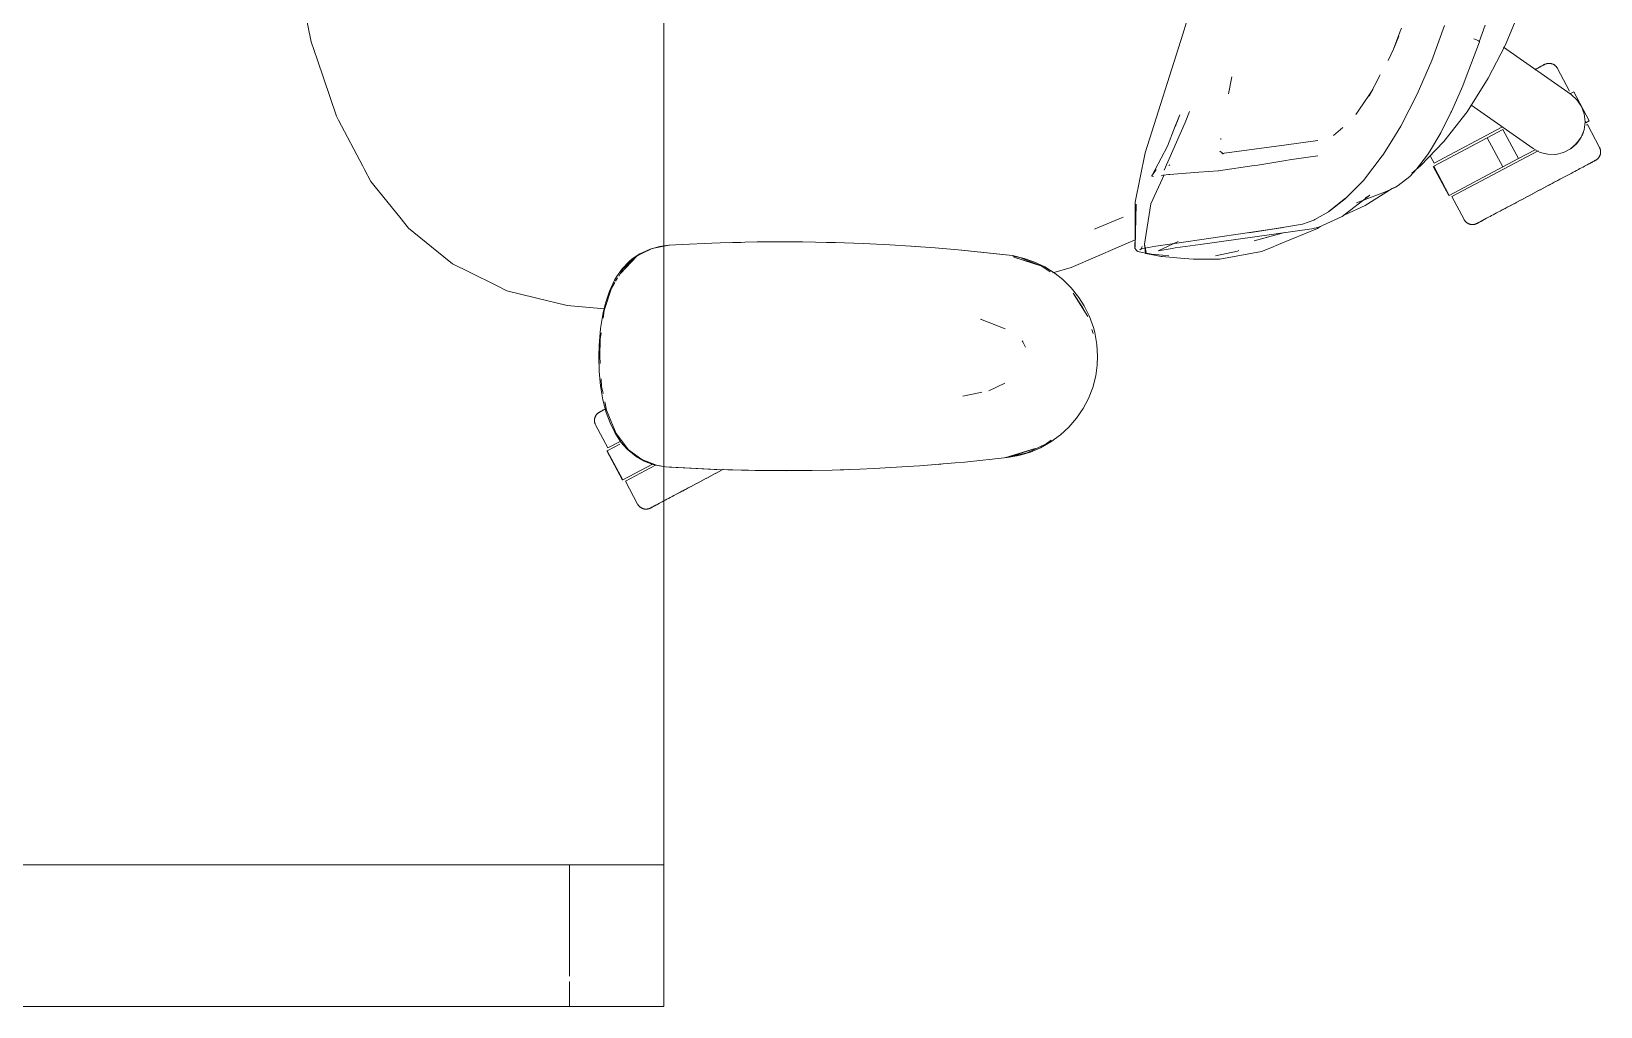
# Model space of a CAD drawing. Header units: millimetres. Extents: x 155927 to 295199, y -4084 to 97293.
# Drawn here: x 160280 to 160944, y 32621 to 33034 of the extents above; entities that cross this region are included whole.
import ezdxf

# ---------------------------------------------------------------- set-up
doc = ezdxf.new("R2010")
doc.units = ezdxf.units.MM
doc.header["$MEASUREMENT"] = 0
doc.layers.add('G-IMPT', color=8, linetype='CONTINUOUS', lineweight=9)
doc.layers.add('I-FURN', color=8, linetype='CONTINUOUS', lineweight=9)

msp = doc.modelspace()

# ---------------------------------------------------------------- linework, layer by layer
at = {"layer": 'G-IMPT'}
for p, q in [((160767.44, 33033.21), (160776.62, 33063.18)), ((160395.26, 33043.78), (160398.13, 33029.96)), ((160911.43, 33046.29), (160903.91, 33028.32)), ((160872.87, 33022.01), (160878.33, 33036.89)), ((160893.03, 33030), (160895.44, 33036.94)), ((160400.65, 33022.53), (160398.13, 33029.96)), ((160767.44, 33033.21), (160751.45, 32982.96)), ((160856.64, 33026.89), (160859.36, 33033.97)), ((160856.64, 33026.89), (160858.95, 33032.34)), ((160860.03, 33035.7), (160859.36, 33033.97)), ((160887.5, 33015.04), (160893.07, 33030)), ((160891.8, 33030.79), (160890.75, 33031.21)), ((160890.75, 33031.21), (160891.34, 33030.99)), ((160891.8, 33030.79), (160891.34, 33030.99)), ((160891.8, 33030.79), (160892.45, 33030.51)), ((160891.8, 33030.79), (160892.63, 33030.41)), ((160892.45, 33030.51), (160892.63, 33030.41)), ((160893.04, 33030.14), (160892.63, 33030.41)), ((160892.63, 33030.41), (160893.03, 33030.18)), ((160893.04, 33030.14), (160893.03, 33030.18)), ((160893.04, 33030.14), (160893.03, 33030)), ((160893.07, 33030), (160893.04, 33030.14)), ((160854.45, 33022.05), (160856.64, 33026.89)), ((160896.82, 33014.54), (160903.91, 33028.32)), ((160400.65, 33022.53), (160408.8, 32998.44)), ((160872.87, 33022.01), (160866.69, 33007.79)), ((160788.16, 33015.09), (160786.75, 33007.84)), ((160847.89, 33009.67), (160845.33, 33005.92)), ((160851.06, 33015.94), (160846.39, 33006.9)), ((160847.89, 33009.67), (160846.39, 33006.9)), ((160881.25, 33000.4), (160886.02, 33011.36)), ((160886.02, 33011.36), (160887.5, 33015.04)), ((160887.84, 33000.25), (160896.82, 33014.54)), ((160844.94, 33005.34), (160841.44, 33000.2)), ((160845.33, 33005.92), (160844.94, 33005.34)), ((160863.31, 33001.06), (160866.69, 33007.79)), ((160409.67, 32996.78), (160408.8, 32998.44)), ((160419.97, 32977.27), (160409.67, 32996.78)), ((160766.15, 32999.05), (160764.12, 32993.94)), ((160764.12, 32993.94), (160765.92, 32998.47)), ((160764.13, 32994.15), (160766.15, 32999.05)), ((160770.17, 33000.37), (160768.43, 32995.79)), ((160841.44, 33000.2), (160840.69, 32999.1)), ((160863.31, 33001.06), (160859.74, 32994.27)), ((160881.25, 33000.4), (160876.72, 32991.35)), ((160881.03, 32999.96), (160876.72, 32991.35)), ((160881.25, 33000.4), (160877.03, 32991.95)), ((160887.84, 33000.25), (160878.04, 32987.65)), ((160881.03, 32999.96), (160881.25, 33000.4)), ((160768.43, 32995.79), (160759.5, 32975.63)), ((160760.87, 32985.68), (160764.13, 32994.15)), ((160835.17, 32993.57), (160831.26, 32990.23)), ((160855.97, 32988.04), (160859.74, 32994.27)), ((160876.72, 32991.35), (160871.99, 32983.35)), ((160876.72, 32991.35), (160877.03, 32991.95)), ((160751.45, 32982.96), (160747.25, 32962.01)), ((160760.87, 32985.68), (160755.6, 32975.57)), ((160783.13, 32983.67), (160784.69, 32982.43)), ((160783.48, 32988.62), (160783.53, 32988.97)), ((160811.31, 32986.29), (160783.98, 32982.56)), ((160811.31, 32986.29), (160824.67, 32988.07)), ((160824.67, 32988.07), (160824.2, 32987.93)), ((160855.97, 32988.04), (160852.09, 32981.94)), ((160868.08, 32977.35), (160878.04, 32987.65)), ((160871.13, 32982.06), (160871.99, 32983.35)), ((160419.97, 32977.27), (160420.7, 32975.89)), ((160761.88, 32977.8), (160761.44, 32977.53)), ((160782.47, 32975.29), (160797.68, 32977.5)), ((160783.98, 32982.56), (160784.25, 32982.51)), ((160784.48, 32982.47), (160784.25, 32982.51)), ((160797.68, 32977.5), (160799.24, 32977.75)), ((160799.24, 32977.75), (160811.01, 32979.61)), ((160812.67, 32979.88), (160811.01, 32979.61)), ((160819.5, 32980.94), (160812.67, 32979.88)), ((160819.5, 32980.94), (160824.58, 32981.68)), ((160843.9, 32971.25), (160851.92, 32981.69)), ((160851.92, 32981.69), (160852.09, 32981.94)), ((160864.41, 32974.35), (160868.08, 32977.35)), ((160866.41, 32975.93), (160871.13, 32982.06)), ((160423.4, 32970.76), (160420.7, 32975.89)), ((160423.4, 32970.76), (160435.61, 32955.63)), ((160753.88, 32961.31), (160759.47, 32973.6)), ((160754.25, 32973.12), (160754.21, 32973.28)), ((160754.25, 32973.12), (160756.09, 32975.82)), ((160754.25, 32973.12), (160755.6, 32975.57)), ((160754.27, 32972.99), (160754.25, 32973.12)), ((160754.96, 32972.84), (160754.27, 32972.99)), ((160758.23, 32973.15), (160759, 32973.43)), ((160759.06, 32973.45), (160759, 32973.43)), ((160761.52, 32973.73), (160759.06, 32973.45)), ((160761.52, 32973.73), (160761.89, 32973.78)), ((160765.3, 32974.03), (160761.89, 32973.78)), ((160765.3, 32974.03), (160774.15, 32974.66)), ((160782.39, 32975.28), (160774.15, 32974.66)), ((160782.47, 32975.29), (160782.39, 32975.28)), ((160836.16, 32963.35), (160843.9, 32971.25)), ((160858.65, 32969.05), (160863.52, 32972.91)), ((160866.41, 32975.93), (160863.52, 32972.91)), ((160836.16, 32963.35), (160829.2, 32957.93)), ((160829.42, 32958.26), (160836.37, 32963.66)), ((160836.37, 32963.66), (160832.8, 32960.85)), ((160846.6, 32964.91), (160834.95, 32955.99)), ((160840.94, 32961.68), (160852.85, 32966.19)), ((160846.6, 32964.91), (160844.65, 32963.79)), ((160856.16, 32967.74), (160844.71, 32960.62)), ((160855.08, 32967.26), (160852.85, 32966.19)), ((160857.52, 32968.43), (160855.08, 32967.26)), ((160856.16, 32967.74), (160856.93, 32968.24)), ((160857.52, 32968.43), (160858.65, 32969.05)), ((160747.69, 32961.12), (160747.11, 32942.68)), ((160747.25, 32962.01), (160747.21, 32943.14)), ((160747.69, 32961.12), (160747.21, 32943.14)), ((160753.88, 32961.31), (160751.17, 32944.26)), ((160829.2, 32957.93), (160823.36, 32954.64)), ((160829.42, 32958.26), (160832.8, 32960.85)), ((160844.71, 32960.62), (160836.08, 32956.64)), ((160439.37, 32950.97), (160435.61, 32955.63)), ((160454.32, 32938.8), (160439.37, 32950.97)), ((160729.99, 32950.55), (160730.25, 32950.65)), ((160742.11, 32955.58), (160730.25, 32950.65)), ((160774.8, 32944.04), (160822.02, 32950.71)), ((160794.71, 32948.98), (160809.9, 32951.31)), ((160795.31, 32949.08), (160810.48, 32951.38)), ((160795.31, 32949.08), (160809.9, 32951.31)), ((160824.45, 32950.87), (160808, 32944.08)), ((160818.15, 32952.68), (160810.48, 32951.38)), ((160822.94, 32954.43), (160818.15, 32952.68)), ((160822.02, 32950.71), (160825.01, 32951.36)), ((160822.94, 32954.43), (160823.36, 32954.64)), ((160825.62, 32951.65), (160824.45, 32950.87)), ((160828.37, 32952.93), (160825.01, 32951.36)), ((160834.95, 32955.99), (160828.37, 32952.93)), ((160545.63, 32943.23), (160541.67, 32942.16)), ((160542.52, 32942.36), (160547.56, 32943.3)), ((160547.56, 32943.47), (160545.63, 32943.23)), ((160547.56, 32943.3), (160549.86, 32943.73)), ((160549.64, 32943.73), (160547.56, 32943.47)), ((160555.3, 32944.01), (160549.64, 32943.73)), ((160555.3, 32944.01), (160567.86, 32944.63)), ((160571.41, 32944.75), (160567.86, 32944.63)), ((160587.07, 32945.13), (160571.41, 32944.75)), ((160575.45, 32944.84), (160578.13, 32944.95)), ((160580.35, 32944.95), (160578.13, 32944.95)), ((160587.07, 32945.13), (160591.59, 32945.18)), ((160591.59, 32945.18), (160606.3, 32945.18)), ((160611.77, 32945.1), (160606.3, 32945.18)), ((160611.77, 32945.1), (160624.08, 32944.81)), ((160618.55, 32944.97), (160616.47, 32944.97)), ((160620.21, 32944.89), (160618.55, 32944.97)), ((160631.96, 32944.51), (160624.08, 32944.81)), ((160631.96, 32944.51), (160643.26, 32943.97)), ((160652.13, 32943.41), (160643.26, 32943.97)), ((160652.13, 32943.41), (160662.42, 32942.68)), ((160654.18, 32943.28), (160652.27, 32943.37)), ((160654.18, 32943.28), (160655.59, 32943.14)), ((160739.05, 32942.55), (160747.22, 32946.11)), ((160747.08, 32942.56), (160747.27, 32943.42)), ((160747.11, 32942.68), (160747.21, 32943.14)), ((160747.21, 32943.14), (160747.25, 32943.31)), ((160747.27, 32943.42), (160747.25, 32943.31)), ((160749.72, 32942.21), (160755.98, 32943.32)), ((160750.06, 32942.75), (160750.14, 32943.25)), ((160751.85, 32940.68), (160751.17, 32944.26)), ((160751.85, 32940.68), (160751.23, 32944.22)), ((160751.23, 32944.22), (160751.62, 32940.27)), ((160763.84, 32944.43), (160755.98, 32943.32)), ((160765.39, 32945.41), (160756.95, 32941.41)), ((160794.71, 32948.98), (160763.84, 32944.43)), ((160774.8, 32944.04), (160764.14, 32942.6)), ((160797.6, 32945.59), (160810.54, 32949.09)), ((160797.6, 32945.59), (160809.49, 32948.94)), ((160808, 32944.08), (160804.63, 32942.69)), ((160454.32, 32938.8), (160457.97, 32935.82)), ((160529.12, 32931.76), (160536.02, 32939.15)), ((160532.81, 32936.84), (160529.94, 32933.79)), ((160530.31, 32933.85), (160536.02, 32939.15)), ((160530.53, 32933.38), (160533.61, 32936.92)), ((160532.81, 32936.84), (160534.13, 32937.97)), ((160536.02, 32939.15), (160533.61, 32936.92)), ((160537.35, 32940.18), (160534.13, 32937.97)), ((160538.26, 32940.26), (160536.02, 32939.15)), ((160537.35, 32940.18), (160541.67, 32942.16)), ((160538.26, 32940.26), (160542.52, 32942.36)), ((160673.82, 32941.7), (160662.42, 32942.68)), ((160695.26, 32939.35), (160672.3, 32941.8)), ((160672.3, 32941.8), (160692.44, 32939.68)), ((160695.26, 32939.35), (160673.82, 32941.7)), ((160695.26, 32939.35), (160692.44, 32939.68)), ((160695.26, 32939.35), (160700.22, 32938.19)), ((160695.33, 32939.13), (160698.39, 32938.55)), ((160707.61, 32934.95), (160695.75, 32938.76)), ((160704.9, 32935.85), (160695.75, 32938.76)), ((160698.39, 32938.55), (160707.61, 32934.95)), ((160704.35, 32936.74), (160700.22, 32938.19)), ((160708.93, 32934.55), (160704.35, 32936.74)), ((160720.09, 32934.27), (160731.22, 32939.13)), ((160731.22, 32939.13), (160739.05, 32942.55)), ((160747.08, 32942.56), (160747.48, 32941.99)), ((160747.85, 32941.49), (160747.48, 32941.99)), ((160747.85, 32941.49), (160748.39, 32941.17)), ((160750.25, 32940.62), (160748.39, 32941.17)), ((160750.34, 32942.38), (160749.24, 32941.82)), ((160749.74, 32942.21), (160749.24, 32941.82)), ((160750.34, 32942.38), (160749.72, 32942.21)), ((160750.06, 32942.75), (160749.74, 32942.21)), ((160753.53, 32940.09), (160750.25, 32940.62)), ((160753.94, 32939.83), (160751.62, 32940.27)), ((160753.53, 32940.09), (160754.14, 32940.01)), ((160753.94, 32939.83), (160758.19, 32939.01)), ((160758.83, 32939.49), (160754.14, 32940.01)), ((160756.95, 32941.41), (160757.82, 32941.55)), ((160757.82, 32941.55), (160762.84, 32942.38)), ((160758.66, 32938.97), (160758.19, 32939.01)), ((160767.99, 32938.17), (160758.66, 32938.97)), ((160758.83, 32939.49), (160761.42, 32939.28)), ((160762.84, 32942.38), (160764.14, 32942.6)), ((160767.99, 32938.17), (160771.94, 32937.83)), ((160771.94, 32937.83), (160776.11, 32937.83)), ((160783.08, 32937.86), (160776.11, 32937.83)), ((160781.22, 32939.27), (160790.52, 32941.31)), ((160783.08, 32937.86), (160800.78, 32941.09)), ((160790.52, 32941.31), (160791.1, 32941.46)), ((160800.78, 32941.09), (160804.63, 32942.69)), ((160457.97, 32935.82), (160465.14, 32932.29)), ((160476.6, 32926.65), (160465.14, 32932.29)), ((160526.69, 32928.97), (160527.5, 32930.34)), ((160527.09, 32928.47), (160527.96, 32929.91)), ((160529.94, 32933.79), (160527.5, 32930.34)), ((160528.43, 32930.7), (160530.31, 32933.85)), ((160529.12, 32931.76), (160530.4, 32933.23)), ((160707.61, 32934.95), (160704.9, 32935.85)), ((160707.61, 32934.95), (160711.19, 32932.52)), ((160708.93, 32934.55), (160713.26, 32931.82)), ((160720.09, 32934.27), (160712.27, 32932.01)), ((160716.56, 32929.2), (160713.26, 32931.82)), ((160476.6, 32926.65), (160480.97, 32924.5)), ((160480.97, 32924.5), (160498.91, 32920.1)), ((160522.32, 32916.15), (160525.35, 32925.55)), ((160522.75, 32919.24), (160524.48, 32924.33)), ((160524.48, 32924.33), (160526.69, 32928.97)), ((160525.35, 32925.55), (160526.81, 32928)), ((160720.17, 32925.65), (160716.56, 32929.2)), ((160720.17, 32925.65), (160723.36, 32921.68)), ((160727.22, 32913.52), (160720.9, 32923.47)), ((160725.06, 32917.2), (160720.9, 32923.47)), ((160498.91, 32920.1), (160501.28, 32919.52)), ((160506.57, 32918.22), (160501.28, 32919.52)), ((160522.45, 32916.78), (160506.57, 32918.22)), ((160522.75, 32919.24), (160521.77, 32915.31)), ((160725.62, 32918.13), (160723.36, 32921.68)), ((160727.22, 32913.52), (160725.06, 32917.2)), ((160727.87, 32913.62), (160725.62, 32918.13)), ((160521.77, 32915.31), (160520.65, 32908.55)), ((160521.85, 32912.86), (160522.32, 32916.15)), ((160681.74, 32912.45), (160682.21, 32912.35)), ((160681.74, 32912.45), (160692.16, 32908.3)), ((160727.87, 32913.62), (160729.58, 32908.85)), ((160520.08, 32901.24), (160520.65, 32908.55)), ((160520.59, 32903.9), (160520.36, 32896.73)), ((160520.59, 32903.9), (160520.98, 32906.68)), ((160699.69, 32902.78), (160699.39, 32903.23)), ((160728.88, 32908.07), (160729.4, 32906.38)), ((160730.14, 32906.72), (160729.58, 32908.85)), ((160731.02, 32901.77), (160730.14, 32906.72)), ((160520.08, 32901.24), (160519.99, 32896.73)), ((160519.99, 32896.73), (160520.17, 32890.39)), ((160520.55, 32893.62), (160520.36, 32896.73)), ((160700.7, 32900.56), (160699.69, 32902.78)), ((160731.32, 32896.73), (160731.02, 32901.77)), ((160731.32, 32896.73), (160731.14, 32892.88)), ((160520.73, 32884.24), (160520.17, 32890.39)), ((160730.5, 32888.37), (160731.14, 32892.88)), ((160520.73, 32884.24), (160521.73, 32878.31)), ((160521.15, 32883.9), (160520.95, 32887.11)), ((160521.76, 32880.92), (160521.15, 32883.9)), ((160692.07, 32885.35), (160685.29, 32882.08)), ((160727.4, 32878.79), (160729.23, 32883.5)), ((160730.5, 32888.37), (160729.23, 32883.5)), ((160523.16, 32872.83), (160521.73, 32878.31)), ((160523.19, 32873.94), (160522.48, 32877.41)), ((160674.24, 32879.75), (160681.67, 32881.32)), ((160682.21, 32881.47), (160681.67, 32881.32)), ((160725.21, 32874.63), (160727.4, 32878.79)), ((160523.16, 32872.83), (160524.75, 32868.5)), ((160523.19, 32873.94), (160525.51, 32868.32)), ((160722.38, 32870.46), (160719.06, 32866.63)), ((160725.21, 32874.63), (160722.38, 32870.46)), ((160526.73, 32864.42), (160524.75, 32868.5)), ((160527.35, 32863.93), (160525.51, 32868.32)), ((160526.73, 32864.42), (160529.38, 32860.37)), ((160532.57, 32857.14), (160527.35, 32863.93)), ((160715.62, 32863.46), (160711.54, 32860.46)), ((160715.62, 32863.46), (160719.06, 32866.63)), ((160529.38, 32860.37), (160532.05, 32857.34)), ((160535.79, 32854.26), (160532.05, 32857.34)), ((160538.2, 32852.97), (160532.57, 32857.14)), ((160692.44, 32853.78), (160704.9, 32857.61)), ((160704.9, 32857.61), (160695.75, 32854.7)), ((160701.41, 32855.82), (160709.47, 32859.56)), ((160707.1, 32857.95), (160702.86, 32856.14)), ((160707.1, 32857.95), (160711.54, 32860.46)), ((160711.58, 32861.15), (160709.47, 32859.56)), ((160539.23, 32852.3), (160535.79, 32854.26)), ((160544.39, 32850.56), (160538.2, 32852.97)), ((160539.23, 32852.3), (160542.87, 32850.91)), ((160544.21, 32850.54), (160542.87, 32850.91)), ((160544.21, 32850.54), (160546.61, 32850.1)), ((160544.39, 32850.56), (160547.56, 32850.08)), ((160548.26, 32849.84), (160546.61, 32850.1)), ((160568.83, 32848.79), (160548.26, 32849.84)), ((160570.04, 32848.76), (160548.26, 32849.84)), ((160548.26, 32849.84), (160549.86, 32849.73)), ((160650.75, 32849.95), (160636.61, 32849.14)), ((160655.84, 32850.28), (160650.75, 32849.95)), ((160655.84, 32850.28), (160670.9, 32851.53)), ((160664.02, 32850.93), (160665.7, 32851.1)), ((160670.9, 32851.53), (160675.03, 32851.87)), ((160675.03, 32851.87), (160692.95, 32853.78)), ((160692.44, 32853.78), (160695.75, 32854.7)), ((160692.95, 32853.78), (160698, 32854.67)), ((160701.41, 32855.82), (160693, 32853.91)), ((160702.86, 32856.14), (160698, 32854.67)), ((160570.04, 32848.76), (160549.86, 32849.73)), ((160590.23, 32848.29), (160568.83, 32848.79)), ((160580.39, 32848.45), (160568.83, 32848.79)), ((160568.83, 32848.79), (160570.04, 32848.76)), ((160590.23, 32848.29), (160570.04, 32848.76)), ((160610.41, 32848.34), (160580.39, 32848.45)), ((160590.23, 32848.29), (160580.39, 32848.45)), ((160580.39, 32848.45), (160599.62, 32848.25)), ((160588.19, 32848.31), (160586.28, 32848.38)), ((160590.23, 32848.33), (160588.41, 32848.31)), ((160610.41, 32848.34), (160590.23, 32848.29)), ((160610.41, 32848.34), (160599.62, 32848.25)), ((160610.41, 32848.34), (160618.83, 32848.5)), ((160630.59, 32848.89), (160618.83, 32848.5)), ((160623.77, 32848.64), (160622.27, 32848.63)), ((160625.7, 32848.75), (160623.77, 32848.64)), ((160630.59, 32848.89), (160636.61, 32849.14))]:
    msp.add_line(p, q, dxfattribs=at)
at = {"layer": 'I-FURN'}
for p, q in [((160547.56, 32621.19), (160547.56, 34221.19)), ((160547.56, 34221.19), (160547.56, 32621.19)), ((160903.29, 33027.64), (160931.88, 33007.63)), ((160916.55, 33018.14), (160917.09, 33018.43)), ((160917.36, 33018.57), (160916.85, 33018.3)), ((160917.09, 33018.43), (160917.59, 33018.69)), ((160917.84, 33018.83), (160917.36, 33018.57)), ((160917.59, 33018.69), (160918.05, 33018.94)), ((160918.29, 33019.07), (160917.84, 33018.83)), ((160918.05, 33018.94), (160918.48, 33019.17)), ((160918.7, 33019.28), (160918.29, 33019.07)), ((160918.48, 33019.17), (160918.88, 33019.38)), ((160919.07, 33019.48), (160918.7, 33019.28)), ((160918.88, 33019.38), (160919.23, 33019.57)), ((160919.41, 33019.66), (160919.07, 33019.48)), ((160919.23, 33019.57), (160919.55, 33019.74)), ((160919.71, 33019.82), (160919.41, 33019.66)), ((160919.55, 33019.74), (160919.83, 33019.88)), ((160919.96, 33019.96), (160919.71, 33019.82)), ((160919.83, 33019.88), (160920.07, 33020.01)), ((160920.18, 33020.07), (160919.96, 33019.96)), ((160920.07, 33020.01), (160920.27, 33020.12)), ((160920.36, 33020.17), (160920.18, 33020.07)), ((160920.27, 33020.12), (160920.43, 33020.21)), ((160920.5, 33020.24), (160920.36, 33020.17)), ((160920.43, 33020.21), (160920.55, 33020.27)), ((160920.6, 33020.3), (160920.5, 33020.24)), ((160920.55, 33020.27), (160920.64, 33020.31)), ((160920.66, 33020.33), (160920.6, 33020.3)), ((160920.64, 33020.31), (160920.68, 33020.34)), ((160920.68, 33020.34), (160920.66, 33020.33)), ((160920.68, 33020.34), (160920.83, 33020.41)), ((160920.68, 33020.34), (160920.68, 33020.34)), ((160920.83, 33020.41), (160920.98, 33020.48)), ((160920.98, 33020.48), (160921.12, 33020.54)), ((160921.12, 33020.54), (160921.28, 33020.6)), ((160921.28, 33020.6), (160921.43, 33020.64)), ((160921.43, 33020.64), (160921.58, 33020.69)), ((160921.58, 33020.69), (160921.74, 33020.72)), ((160921.74, 33020.72), (160921.9, 33020.75)), ((160921.9, 33020.75), (160922.06, 33020.78)), ((160922.06, 33020.78), (160922.22, 33020.8)), ((160922.22, 33020.8), (160922.38, 33020.81)), ((160922.38, 33020.81), (160922.54, 33020.81)), ((160922.54, 33020.81), (160922.7, 33020.81)), ((160922.7, 33020.81), (160922.86, 33020.8)), ((160922.86, 33020.8), (160923.02, 33020.79)), ((160923.02, 33020.79), (160923.18, 33020.76)), ((160923.18, 33020.76), (160923.34, 33020.74)), ((160923.34, 33020.74), (160923.5, 33020.7)), ((160923.5, 33020.7), (160923.66, 33020.66)), ((160923.66, 33020.66), (160923.81, 33020.62)), ((160923.81, 33020.62), (160923.96, 33020.56)), ((160923.96, 33020.56), (160924.11, 33020.51)), ((160924.11, 33020.51), (160924.26, 33020.44)), ((160924.26, 33020.44), (160924.41, 33020.37)), ((160924.41, 33020.37), (160924.55, 33020.3)), ((160924.55, 33020.3), (160924.69, 33020.21)), ((160924.69, 33020.21), (160924.82, 33020.13)), ((160924.82, 33020.13), (160924.96, 33020.03)), ((160924.96, 33020.03), (160925.08, 33019.94)), ((160925.08, 33019.94), (160925.21, 33019.83)), ((160925.21, 33019.83), (160925.33, 33019.73)), ((160925.33, 33019.73), (160925.44, 33019.61)), ((160925.44, 33019.61), (160925.55, 33019.5)), ((160925.55, 33019.5), (160925.66, 33019.38)), ((160925.66, 33019.38), (160925.76, 33019.25)), ((160925.76, 33019.25), (160925.86, 33019.12)), ((160925.86, 33019.12), (160925.95, 33018.99)), ((160925.95, 33018.99), (160926.03, 33018.85)), ((160926.03, 33018.85), (160926.11, 33018.71)), ((160926.11, 33018.71), (160926.14, 33018.67)), ((160931.29, 33008.99), (160926.14, 33018.67)), ((160915.82, 32984.7), (160889.39, 33003.21)), ((160931.64, 33008.04), (160933.03, 33008.78)), ((160931.73, 33008.09), (160931.64, 33008.04)), ((160931.88, 33007.63), (160934.39, 33005.37)), ((160939.61, 32996.42), (160933.03, 33008.78)), ((160934.39, 33005.37), (160936.28, 33002.58)), ((160936.28, 33002.58), (160937.46, 32999.42)), ((160937.84, 32996.07), (160937.41, 32992.72)), ((160937.46, 32999.42), (160937.84, 32996.07)), ((160937.81, 32996.44), (160938.21, 32995.68)), ((160939.61, 32996.42), (160938.21, 32995.68)), ((160873.89, 32978.47), (160902.59, 32993.73)), ((160896.42, 32989.32), (160903.06, 32992.85)), ((160909.63, 32980.48), (160903.06, 32992.85)), ((160936.2, 32989.58), (160934.26, 32986.81)), ((160937.41, 32992.72), (160936.2, 32989.58)), ((160938.21, 32995.68), (160938.3, 32995.73)), ((160938.42, 32994.66), (160938.8, 32994.86)), ((160943.95, 32985.17), (160938.8, 32994.86)), ((160873.71, 32977.24), (160896.42, 32989.32)), ((160881.41, 32964.34), (160918.01, 32983.81)), ((160902.99, 32976.95), (160896.42, 32989.32)), ((160916.69, 32984.24), (160909.63, 32980.48)), ((160918.8, 32983.11), (160915.82, 32984.7)), ((160922.07, 32982.28), (160918.8, 32983.11)), ((160928.72, 32983.05), (160925.44, 32982.26)), ((160931.72, 32984.59), (160928.72, 32983.05)), ((160934.26, 32986.81), (160931.72, 32984.59)), ((160932, 32984.8), (160933.42, 32985.95)), ((160933.42, 32985.95), (160935.72, 32988.74)), ((160943.95, 32985.17), (160944.02, 32985.03)), ((160944.02, 32985.03), (160944.09, 32984.88)), ((160944.09, 32984.88), (160944.15, 32984.73)), ((160944.15, 32984.73), (160944.2, 32984.58)), ((160944.2, 32984.58), (160944.25, 32984.43)), ((160944.25, 32984.43), (160944.29, 32984.27)), ((160944.29, 32984.27), (160944.33, 32984.12)), ((160944.33, 32984.12), (160944.36, 32983.96)), ((160944.36, 32983.96), (160944.39, 32983.8)), ((160944.39, 32982.83), (160944.37, 32982.67)), ((160944.39, 32983.8), (160944.4, 32983.64)), ((160944.41, 32982.99), (160944.39, 32982.83)), ((160944.4, 32983.64), (160944.41, 32983.48)), ((160944.41, 32983.48), (160944.42, 32983.32)), ((160944.42, 32983.16), (160944.41, 32982.99)), ((160944.42, 32983.32), (160944.42, 32983.16)), ((160872.22, 32981.63), (160873.89, 32978.47)), ((160873.54, 32977.15), (160880.11, 32964.79)), ((160880.28, 32964.88), (160873.71, 32977.24)), ((160902.99, 32976.95), (160880.28, 32964.88)), ((160909.63, 32980.48), (160902.99, 32976.95)), ((160925.44, 32982.26), (160922.07, 32982.28)), ((160934.99, 32975.84), (160935.68, 32976.21)), ((160935.68, 32976.21), (160936.34, 32976.57)), ((160936.34, 32976.57), (160936.98, 32976.9)), ((160936.98, 32976.9), (160937.58, 32977.22)), ((160937.89, 32977.39), (160937.31, 32977.08)), ((160937.58, 32977.22), (160938.15, 32977.53)), ((160938.44, 32977.68), (160937.89, 32977.39)), ((160938.15, 32977.53), (160938.68, 32977.81)), ((160938.96, 32977.96), (160938.44, 32977.68)), ((160938.68, 32977.81), (160939.18, 32978.08)), ((160939.44, 32978.21), (160938.96, 32977.96)), ((160939.18, 32978.08), (160939.65, 32978.32)), ((160939.89, 32978.45), (160939.44, 32978.21)), ((160939.65, 32978.32), (160940.08, 32978.55)), ((160940.3, 32978.67), (160939.89, 32978.45)), ((160940.08, 32978.55), (160940.47, 32978.76)), ((160940.67, 32978.87), (160940.3, 32978.67)), ((160940.47, 32978.76), (160940.83, 32978.95)), ((160941, 32979.05), (160940.67, 32978.87)), ((160940.83, 32978.95), (160941.15, 32979.12)), ((160941.3, 32979.2), (160941, 32979.05)), ((160941.15, 32979.12), (160941.43, 32979.27)), ((160941.56, 32979.34), (160941.3, 32979.2)), ((160941.43, 32979.27), (160941.67, 32979.4)), ((160941.78, 32979.46), (160941.56, 32979.34)), ((160941.67, 32979.4), (160941.87, 32979.5)), ((160941.96, 32979.55), (160941.78, 32979.46)), ((160941.87, 32979.5), (160942.03, 32979.59)), ((160942.1, 32979.63), (160941.96, 32979.55)), ((160942.03, 32979.59), (160942.15, 32979.65)), ((160942.2, 32979.68), (160942.1, 32979.63)), ((160942.15, 32979.65), (160942.23, 32979.7)), ((160942.26, 32979.71), (160942.2, 32979.68)), ((160942.23, 32979.7), (160942.27, 32979.72)), ((160942.28, 32979.72), (160942.26, 32979.71)), ((160942.27, 32979.72), (160942.28, 32979.72)), ((160942.32, 32979.74), (160942.28, 32979.72)), ((160942.46, 32979.82), (160942.32, 32979.74)), ((160942.6, 32979.91), (160942.46, 32979.82)), ((160942.73, 32980), (160942.6, 32979.91)), ((160942.86, 32980.1), (160942.73, 32980)), ((160942.98, 32980.2), (160942.86, 32980.1)), ((160943.1, 32980.3), (160942.98, 32980.2)), ((160943.22, 32980.42), (160943.1, 32980.3)), ((160943.33, 32980.53), (160943.22, 32980.42)), ((160943.44, 32980.65), (160943.33, 32980.53)), ((160943.54, 32980.78), (160943.44, 32980.65)), ((160943.64, 32980.9), (160943.54, 32980.78)), ((160943.73, 32981.04), (160943.64, 32980.9)), ((160943.82, 32981.17), (160943.73, 32981.04)), ((160943.9, 32981.31), (160943.82, 32981.17)), ((160943.98, 32981.45), (160943.9, 32981.31)), ((160944.05, 32981.6), (160943.98, 32981.45)), ((160944.11, 32981.74), (160944.05, 32981.6)), ((160944.17, 32981.9), (160944.11, 32981.74)), ((160944.22, 32982.05), (160944.17, 32981.9)), ((160944.27, 32982.2), (160944.22, 32982.05)), ((160944.31, 32982.36), (160944.27, 32982.2)), ((160944.34, 32982.52), (160944.31, 32982.36)), ((160944.37, 32982.67), (160944.34, 32982.52)), ((160923.38, 32969.67), (160922.4, 32969.15)), ((160922.85, 32969.39), (160923.83, 32969.91)), ((160924.35, 32970.19), (160923.38, 32969.67)), ((160923.83, 32969.91), (160924.79, 32970.43)), ((160925.31, 32970.7), (160924.35, 32970.19)), ((160924.79, 32970.43), (160925.74, 32970.93)), ((160926.25, 32971.2), (160925.31, 32970.7)), ((160925.74, 32970.93), (160926.68, 32971.43)), ((160927.18, 32971.7), (160926.25, 32971.2)), ((160926.68, 32971.43), (160927.6, 32971.92)), ((160928.09, 32972.18), (160927.18, 32971.7)), ((160927.6, 32971.92), (160928.51, 32972.4)), ((160928.51, 32972.4), (160929.4, 32972.87)), ((160929.4, 32972.87), (160930.26, 32973.33)), ((160930.26, 32973.33), (160931.11, 32973.79)), ((160931.11, 32973.79), (160931.94, 32974.22)), ((160931.94, 32974.22), (160932.74, 32974.65)), ((160932.74, 32974.65), (160933.51, 32975.06)), ((160933.51, 32975.06), (160934.26, 32975.46)), ((160934.26, 32975.46), (160934.99, 32975.84)), ((160881.41, 32964.34), (160886.56, 32954.66)), ((160909.94, 32962.53), (160910.9, 32963.04)), ((160911.43, 32963.32), (160910.46, 32962.8)), ((160910.9, 32963.04), (160911.88, 32963.56)), ((160912.42, 32963.84), (160911.43, 32963.32)), ((160911.88, 32963.56), (160912.87, 32964.09)), ((160913.41, 32964.37), (160912.42, 32963.84)), ((160912.87, 32964.09), (160913.86, 32964.61)), ((160914.4, 32964.9), (160913.41, 32964.37)), ((160913.86, 32964.61), (160914.86, 32965.15)), ((160915.4, 32965.43), (160914.4, 32964.9)), ((160914.86, 32965.15), (160915.87, 32965.68)), ((160916.41, 32965.97), (160915.4, 32965.43)), ((160915.87, 32965.68), (160916.87, 32966.21)), ((160917.41, 32966.5), (160916.41, 32965.97)), ((160916.87, 32966.21), (160917.88, 32966.75)), ((160918.42, 32967.04), (160917.41, 32966.5)), ((160917.88, 32966.75), (160918.88, 32967.28)), ((160919.42, 32967.57), (160918.42, 32967.04)), ((160918.88, 32967.28), (160919.88, 32967.81)), ((160920.42, 32968.1), (160919.42, 32967.57)), ((160919.88, 32967.81), (160920.88, 32968.34)), ((160921.42, 32968.63), (160920.42, 32968.1)), ((160920.88, 32968.34), (160921.87, 32968.87)), ((160922.4, 32969.15), (160921.42, 32968.63)), ((160921.87, 32968.87), (160922.85, 32969.39)), ((160897.6, 32955.97), (160898.24, 32956.31)), ((160898.24, 32956.31), (160898.92, 32956.67)), ((160898.92, 32956.67), (160899.63, 32957.05)), ((160899.63, 32957.05), (160900.36, 32957.44)), ((160900.36, 32957.44), (160901.13, 32957.84)), ((160901.13, 32957.84), (160901.91, 32958.26)), ((160901.91, 32958.26), (160902.73, 32958.69)), ((160902.73, 32958.69), (160903.56, 32959.14)), ((160904.02, 32959.38), (160903.17, 32958.93)), ((160903.56, 32959.14), (160904.42, 32959.59)), ((160904.89, 32959.84), (160904.02, 32959.38)), ((160904.42, 32959.59), (160905.3, 32960.06)), ((160905.78, 32960.31), (160904.89, 32959.84)), ((160905.3, 32960.06), (160906.19, 32960.53)), ((160906.68, 32960.8), (160905.78, 32960.31)), ((160906.19, 32960.53), (160907.1, 32961.02)), ((160907.6, 32961.29), (160906.68, 32960.8)), ((160907.1, 32961.02), (160908.03, 32961.51)), ((160908.54, 32961.78), (160907.6, 32961.29)), ((160908.03, 32961.51), (160908.98, 32962.02)), ((160909.49, 32962.29), (160908.54, 32961.78)), ((160908.98, 32962.02), (160909.94, 32962.53)), ((160910.46, 32962.8), (160909.49, 32962.29)), ((160886.58, 32954.62), (160886.56, 32954.66)), ((160886.66, 32954.48), (160886.58, 32954.62)), ((160886.74, 32954.34), (160886.66, 32954.48)), ((160886.83, 32954.21), (160886.74, 32954.34)), ((160886.93, 32954.08), (160886.83, 32954.21)), ((160887.03, 32953.96), (160886.93, 32954.08)), ((160887.14, 32953.83), (160887.03, 32953.96)), ((160887.25, 32953.72), (160887.14, 32953.83)), ((160887.36, 32953.61), (160887.25, 32953.72)), ((160887.48, 32953.5), (160887.36, 32953.61)), ((160887.61, 32953.39), (160887.48, 32953.5)), ((160887.74, 32953.3), (160887.61, 32953.39)), ((160887.87, 32953.2), (160887.74, 32953.3)), ((160888, 32953.12), (160887.87, 32953.2)), ((160888.14, 32953.04), (160888, 32953.12)), ((160888.28, 32952.96), (160888.14, 32953.04)), ((160888.43, 32952.89), (160888.28, 32952.96)), ((160888.58, 32952.82), (160888.43, 32952.89)), ((160888.73, 32952.77), (160888.58, 32952.82)), ((160888.88, 32952.71), (160888.73, 32952.77)), ((160889.03, 32952.67), (160888.88, 32952.71)), ((160889.19, 32952.63), (160889.03, 32952.67)), ((160889.35, 32952.59), (160889.19, 32952.63)), ((160889.51, 32952.57), (160889.35, 32952.59)), ((160889.67, 32952.55), (160889.51, 32952.57)), ((160889.83, 32952.53), (160889.67, 32952.55)), ((160889.99, 32952.52), (160889.83, 32952.53)), ((160890.15, 32952.52), (160889.99, 32952.52)), ((160890.31, 32952.53), (160890.15, 32952.52)), ((160890.47, 32952.54), (160890.31, 32952.53)), ((160890.63, 32952.55), (160890.47, 32952.54)), ((160890.79, 32952.58), (160890.63, 32952.55)), ((160890.95, 32952.61), (160890.79, 32952.58)), ((160891.11, 32952.64), (160890.95, 32952.61)), ((160891.26, 32952.69), (160891.11, 32952.64)), ((160891.41, 32952.74), (160891.26, 32952.69)), ((160891.57, 32952.79), (160891.41, 32952.74)), ((160891.72, 32952.85), (160891.57, 32952.79)), ((160891.86, 32952.92), (160891.72, 32952.85)), ((160892.01, 32952.99), (160891.86, 32952.92)), ((160892.05, 32953.02), (160892.01, 32953)), ((160892.01, 32953), (160892.01, 32952.99)), ((160892.01, 32952.99), (160892.03, 32953)), ((160892.03, 32953), (160892.09, 32953.03)), ((160892.14, 32953.06), (160892.05, 32953.02)), ((160892.09, 32953.03), (160892.19, 32953.09)), ((160892.26, 32953.13), (160892.14, 32953.06)), ((160892.19, 32953.09), (160892.33, 32953.16)), ((160892.42, 32953.21), (160892.26, 32953.13)), ((160892.33, 32953.16), (160892.51, 32953.26)), ((160892.62, 32953.32), (160892.42, 32953.21)), ((160892.51, 32953.26), (160892.73, 32953.38)), ((160892.86, 32953.45), (160892.62, 32953.32)), ((160892.73, 32953.38), (160892.98, 32953.51)), ((160893.14, 32953.6), (160892.86, 32953.45)), ((160892.98, 32953.51), (160893.28, 32953.67)), ((160893.46, 32953.76), (160893.14, 32953.6)), ((160893.28, 32953.67), (160893.62, 32953.85)), ((160893.81, 32953.95), (160893.46, 32953.76)), ((160893.62, 32953.85), (160893.99, 32954.05)), ((160894.21, 32954.16), (160893.81, 32953.95)), ((160893.99, 32954.05), (160894.4, 32954.27)), ((160894.64, 32954.39), (160894.21, 32954.16)), ((160894.4, 32954.27), (160894.85, 32954.5)), ((160895.1, 32954.64), (160894.64, 32954.39)), ((160894.85, 32954.5), (160895.33, 32954.76)), ((160895.6, 32954.9), (160895.1, 32954.64)), ((160895.33, 32954.76), (160895.85, 32955.03)), ((160896.14, 32955.19), (160895.6, 32954.9)), ((160895.85, 32955.03), (160896.4, 32955.33)), ((160896.71, 32955.49), (160896.14, 32955.19)), ((160896.4, 32955.33), (160896.98, 32955.64)), ((160896.98, 32955.64), (160897.6, 32955.97)), ((160518.14, 32869.62), (160518.15, 32869.78)), ((160518.15, 32869.78), (160518.17, 32869.94)), ((160518.17, 32869.94), (160518.19, 32870.1)), ((160518.19, 32870.1), (160518.22, 32870.26)), ((160518.22, 32870.26), (160518.25, 32870.41)), ((160518.25, 32870.41), (160518.29, 32870.57)), ((160518.29, 32870.57), (160518.34, 32870.72)), ((160518.34, 32870.72), (160518.39, 32870.88)), ((160518.39, 32870.88), (160518.45, 32871.03)), ((160518.45, 32871.03), (160518.51, 32871.17)), ((160518.51, 32871.17), (160518.58, 32871.32)), ((160518.58, 32871.32), (160518.66, 32871.46)), ((160518.66, 32871.46), (160518.74, 32871.6)), ((160518.74, 32871.6), (160518.83, 32871.74)), ((160518.83, 32871.74), (160518.92, 32871.87)), ((160518.92, 32871.87), (160519.02, 32872)), ((160519.02, 32872), (160519.12, 32872.12)), ((160519.12, 32872.12), (160519.23, 32872.24)), ((160519.23, 32872.24), (160519.34, 32872.36)), ((160519.34, 32872.36), (160519.46, 32872.47)), ((160519.46, 32872.47), (160519.58, 32872.57)), ((160519.58, 32872.57), (160519.7, 32872.67)), ((160519.7, 32872.67), (160519.83, 32872.77)), ((160519.83, 32872.77), (160519.97, 32872.86)), ((160519.97, 32872.86), (160520.1, 32872.95)), ((160520.1, 32872.95), (160520.24, 32873.03)), ((160520.24, 32873.03), (160520.28, 32873.05)), ((160520.28, 32873.05), (160520.3, 32873.06)), ((160520.29, 32873.05), (160520.28, 32873.05)), ((160520.33, 32873.07), (160520.29, 32873.05)), ((160520.3, 32873.06), (160520.36, 32873.09)), ((160520.41, 32873.12), (160520.33, 32873.07)), ((160520.36, 32873.09), (160520.46, 32873.14)), ((160520.53, 32873.18), (160520.41, 32873.12)), ((160520.46, 32873.14), (160520.6, 32873.22)), ((160520.69, 32873.27), (160520.53, 32873.18)), ((160520.6, 32873.22), (160520.78, 32873.31)), ((160520.89, 32873.38), (160520.69, 32873.27)), ((160520.78, 32873.31), (160521, 32873.43)), ((160521.14, 32873.5), (160520.89, 32873.38)), ((160521, 32873.43), (160521.26, 32873.57)), ((160521.41, 32873.65), (160521.14, 32873.5)), ((160521.26, 32873.57), (160521.56, 32873.73)), ((160521.73, 32873.82), (160521.41, 32873.65)), ((160521.56, 32873.73), (160521.89, 32873.91)), ((160522.09, 32874.01), (160521.73, 32873.82)), ((160521.89, 32873.91), (160522.26, 32874.1)), ((160522.48, 32874.22), (160522.09, 32874.01)), ((160522.26, 32874.1), (160522.67, 32874.32)), ((160522.91, 32874.45), (160522.48, 32874.22)), ((160518.14, 32869.45), (160518.14, 32869.62)), ((160518.15, 32869.29), (160518.14, 32869.45)), ((160518.16, 32869.13), (160518.15, 32869.29)), ((160518.18, 32868.97), (160518.16, 32869.13)), ((160518.2, 32868.81), (160518.18, 32868.97)), ((160518.23, 32868.65), (160518.2, 32868.81)), ((160518.27, 32868.5), (160518.23, 32868.65)), ((160518.31, 32868.34), (160518.27, 32868.5)), ((160518.36, 32868.19), (160518.31, 32868.34)), ((160518.41, 32868.04), (160518.36, 32868.19)), ((160518.47, 32867.89), (160518.41, 32868.04)), ((160518.54, 32867.74), (160518.47, 32867.89)), ((160518.61, 32867.6), (160518.54, 32867.74)), ((160518.61, 32867.6), (160523.76, 32857.91)), ((160523.41, 32856.59), (160529.98, 32844.23)), ((160523.58, 32856.68), (160528.87, 32859.5)), ((160530.15, 32844.32), (160523.58, 32856.68)), ((160523.76, 32857.91), (160528.96, 32860.67)), ((160542.66, 32850.97), (160530.15, 32844.32)), ((160531.28, 32843.78), (160543.94, 32850.52)), ((160531.28, 32843.78), (160536.43, 32834.1)), ((160562.29, 32843.28), (160561.3, 32842.76)), ((160561.75, 32843), (160562.74, 32843.53)), ((160563.28, 32843.81), (160562.29, 32843.28)), ((160562.74, 32843.53), (160563.73, 32844.06)), ((160564.27, 32844.34), (160563.28, 32843.81)), ((160563.73, 32844.06), (160564.73, 32844.59)), ((160565.27, 32844.87), (160564.27, 32844.34)), ((160564.73, 32844.59), (160565.74, 32845.12)), ((160566.28, 32845.41), (160565.27, 32844.87)), ((160565.74, 32845.12), (160566.74, 32845.65)), ((160567.28, 32845.94), (160566.28, 32845.41)), ((160566.74, 32845.65), (160567.75, 32846.19)), ((160568.29, 32846.48), (160567.28, 32845.94)), ((160567.75, 32846.19), (160568.75, 32846.72)), ((160569.29, 32847.01), (160568.29, 32846.48)), ((160568.75, 32846.72), (160569.75, 32847.26)), ((160570.29, 32847.54), (160569.29, 32847.01)), ((160569.75, 32847.26), (160570.75, 32847.79)), ((160571.29, 32848.07), (160570.29, 32847.54)), ((160570.75, 32847.79), (160571.74, 32848.31)), ((160572.27, 32848.6), (160571.29, 32848.07)), ((160571.74, 32848.31), (160572.72, 32848.84)), ((160549.5, 32836.49), (160550.23, 32836.88)), ((160550.23, 32836.88), (160551, 32837.28)), ((160551, 32837.28), (160551.78, 32837.7)), ((160551.78, 32837.7), (160552.6, 32838.13)), ((160552.6, 32838.13), (160553.43, 32838.58)), ((160553.89, 32838.82), (160553.04, 32838.37)), ((160553.43, 32838.58), (160554.29, 32839.03)), ((160554.76, 32839.28), (160553.89, 32838.82)), ((160554.29, 32839.03), (160555.17, 32839.5)), ((160555.65, 32839.75), (160554.76, 32839.28)), ((160555.17, 32839.5), (160556.06, 32839.98)), ((160556.55, 32840.24), (160555.65, 32839.75)), ((160556.06, 32839.98), (160556.97, 32840.46)), ((160557.47, 32840.73), (160556.55, 32840.24)), ((160556.97, 32840.46), (160557.9, 32840.96)), ((160558.41, 32841.23), (160557.47, 32840.73)), ((160557.9, 32840.96), (160558.85, 32841.46)), ((160559.36, 32841.73), (160558.41, 32841.23)), ((160558.85, 32841.46), (160559.81, 32841.97)), ((160560.33, 32842.24), (160559.36, 32841.73)), ((160559.81, 32841.97), (160560.77, 32842.48)), ((160561.3, 32842.76), (160560.33, 32842.24)), ((160560.77, 32842.48), (160561.75, 32843)), ((160536.45, 32834.06), (160536.43, 32834.1)), ((160536.53, 32833.92), (160536.45, 32834.06)), ((160536.61, 32833.78), (160536.53, 32833.92)), ((160536.7, 32833.65), (160536.61, 32833.78)), ((160536.8, 32833.52), (160536.7, 32833.65)), ((160536.9, 32833.4), (160536.8, 32833.52)), ((160537.01, 32833.28), (160536.9, 32833.4)), ((160537.12, 32833.16), (160537.01, 32833.28)), ((160537.23, 32833.05), (160537.12, 32833.16)), ((160537.35, 32832.94), (160537.23, 32833.05)), ((160537.48, 32832.84), (160537.35, 32832.94)), ((160537.61, 32832.74), (160537.48, 32832.84)), ((160537.74, 32832.65), (160537.61, 32832.74)), ((160537.87, 32832.56), (160537.74, 32832.65)), ((160538.01, 32832.48), (160537.87, 32832.56)), ((160538.15, 32832.4), (160538.01, 32832.48)), ((160538.3, 32832.33), (160538.15, 32832.4)), ((160538.45, 32832.27), (160538.3, 32832.33)), ((160538.6, 32832.21), (160538.45, 32832.27)), ((160538.75, 32832.15), (160538.6, 32832.21)), ((160538.9, 32832.11), (160538.75, 32832.15)), ((160539.06, 32832.07), (160538.9, 32832.11)), ((160539.22, 32832.03), (160539.06, 32832.07)), ((160539.38, 32832.01), (160539.22, 32832.03)), ((160539.54, 32831.99), (160539.38, 32832.01)), ((160539.7, 32831.97), (160539.54, 32831.99)), ((160539.86, 32831.96), (160539.7, 32831.97)), ((160540.02, 32831.96), (160539.86, 32831.96)), ((160540.18, 32831.97), (160540.02, 32831.96)), ((160540.34, 32831.98), (160540.18, 32831.97)), ((160540.5, 32831.99), (160540.34, 32831.98)), ((160540.66, 32832.02), (160540.5, 32831.99)), ((160540.82, 32832.05), (160540.66, 32832.02)), ((160540.98, 32832.08), (160540.82, 32832.05)), ((160541.13, 32832.13), (160540.98, 32832.08)), ((160541.28, 32832.18), (160541.13, 32832.13)), ((160541.44, 32832.23), (160541.28, 32832.18)), ((160541.59, 32832.29), (160541.44, 32832.23)), ((160541.73, 32832.36), (160541.59, 32832.29)), ((160541.88, 32832.43), (160541.73, 32832.36)), ((160541.92, 32832.46), (160541.88, 32832.44)), ((160541.88, 32832.44), (160541.88, 32832.43)), ((160541.88, 32832.43), (160541.9, 32832.44)), ((160541.9, 32832.44), (160541.96, 32832.48)), ((160542.01, 32832.5), (160541.92, 32832.46)), ((160541.96, 32832.48), (160542.06, 32832.53)), ((160542.13, 32832.57), (160542.01, 32832.5)), ((160542.06, 32832.53), (160542.2, 32832.6)), ((160542.29, 32832.65), (160542.13, 32832.57)), ((160542.2, 32832.6), (160542.38, 32832.7)), ((160542.49, 32832.76), (160542.29, 32832.65)), ((160542.38, 32832.7), (160542.6, 32832.82)), ((160542.73, 32832.89), (160542.49, 32832.76)), ((160542.6, 32832.82), (160542.85, 32832.95)), ((160543.01, 32833.04), (160542.73, 32832.89)), ((160542.85, 32832.95), (160543.15, 32833.11)), ((160543.33, 32833.2), (160543.01, 32833.04)), ((160543.15, 32833.11), (160543.49, 32833.29)), ((160543.68, 32833.39), (160543.33, 32833.2)), ((160543.49, 32833.29), (160543.86, 32833.49)), ((160544.08, 32833.6), (160543.68, 32833.39)), ((160543.86, 32833.49), (160544.27, 32833.71)), ((160544.51, 32833.83), (160544.08, 32833.6)), ((160544.27, 32833.71), (160544.72, 32833.94)), ((160544.97, 32834.08), (160544.51, 32833.83)), ((160544.72, 32833.94), (160545.2, 32834.2)), ((160545.47, 32834.35), (160544.97, 32834.08)), ((160545.2, 32834.2), (160545.72, 32834.47)), ((160546.01, 32834.63), (160545.47, 32834.35)), ((160545.72, 32834.47), (160546.27, 32834.77)), ((160546.58, 32834.93), (160546.01, 32834.63)), ((160546.27, 32834.77), (160546.85, 32835.08)), ((160546.85, 32835.08), (160547.47, 32835.41)), ((160547.47, 32835.41), (160548.11, 32835.75)), ((160548.11, 32835.75), (160548.79, 32836.11)), ((160548.79, 32836.11), (160549.5, 32836.49)), ((160507.56, 32681.19), (159787.56, 32681.19)), ((160112.56, 32681.19), (160547.56, 32681.19)), ((160547.56, 32681.19), (160507.56, 32681.19)), ((160507.56, 32634.09), (160507.56, 32681.19)), ((160507.56, 32634.09), (160507.56, 32681.19)), ((160547.56, 32621.19), (160547.56, 32681.19)), ((160547.56, 32681.19), (160547.56, 32621.19)), ((160507.56, 32621.19), (160507.56, 32631.77)), ((160507.56, 32621.19), (160507.56, 32631.77)), ((160547.56, 32621.19), (159747.56, 32621.19)), ((159747.56, 32621.19), (160547.56, 32621.19)), ((160547.56, 32621.19), (159747.56, 32621.19)), ((159787.56, 32621.19), (160507.56, 32621.19)), ((160507.56, 32621.19), (160547.56, 32621.19))]:
    msp.add_line(p, q, dxfattribs=at)
for points in [[(160937.81, 32996.44), (160937.82, 32996.21), (160937.82, 32995.67), (160937.78, 32995), (160937.74, 32994.63)], [(160934.87, 32987.53), (160934.54, 32987.11), (160934.2, 32986.68), (160933.78, 32986.29)]]:
    msp.add_open_spline(points, degree=3, dxfattribs=at)
msp.add_open_spline([(160937.22, 32992.02), (160937.07, 32991.55), (160936.85, 32990.92), (160936.55, 32990.29), (160936.48, 32990.13)], degree=3, knots=[-0.6, -0.6, -0.6, -0.6, -0.5, -0.4680239, -0.4680239, -0.4680239, -0.4680239], dxfattribs=at)

doc.saveas('drawing.dxf')
